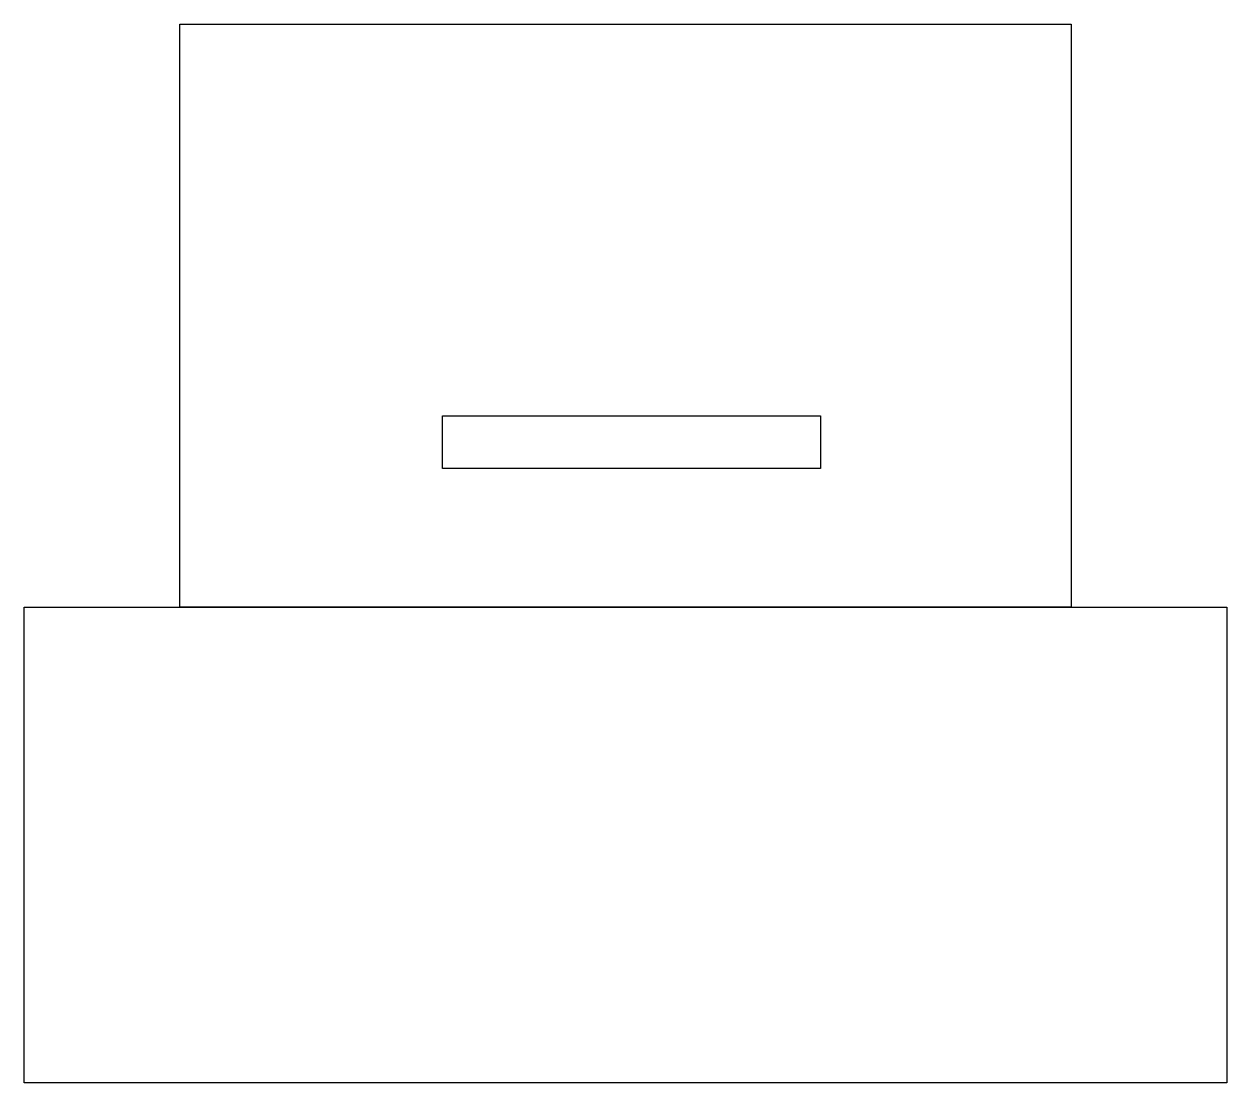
# Model space of a CAD drawing. Extents: x 5.363 to 5.512, y 3.922 to 4.053.
import ezdxf

# ---------------------------------------------------------------- set-up
doc = ezdxf.new("R2010")
doc.units = 0
doc.header["$MEASUREMENT"] = 0
doc.layers.add('MOBILIAS', color=7, linetype='CONTINUOUS')

msp = doc.modelspace()

# ---------------------------------------------------------------- linework, layer by layer
at = {"layer": 'MOBILIAS', "linetype": 'CONTINUOUS'}
for p, q in [((5.38184, 4.05344), (5.49238, 4.05344)), ((5.38184, 3.98105), (5.38184, 4.05344)), ((5.49238, 4.05344), (5.49238, 3.98105)), ((5.36251, 3.98105), (5.51171, 3.98105)), ((5.36251, 3.92202), (5.36251, 3.98105)), ((5.49238, 3.98105), (5.38184, 3.98105)), ((5.51171, 3.98105), (5.51171, 3.92202)), ((5.51171, 3.92202), (5.36251, 3.92202))]:
    msp.add_line(p, q, dxfattribs=at)
msp.add_lwpolyline([(5.41443, 4.00481), (5.46129, 4.00481), (5.46129, 3.99827), (5.41443, 3.99827)], close=True, dxfattribs=at)

doc.saveas('drawing.dxf')
